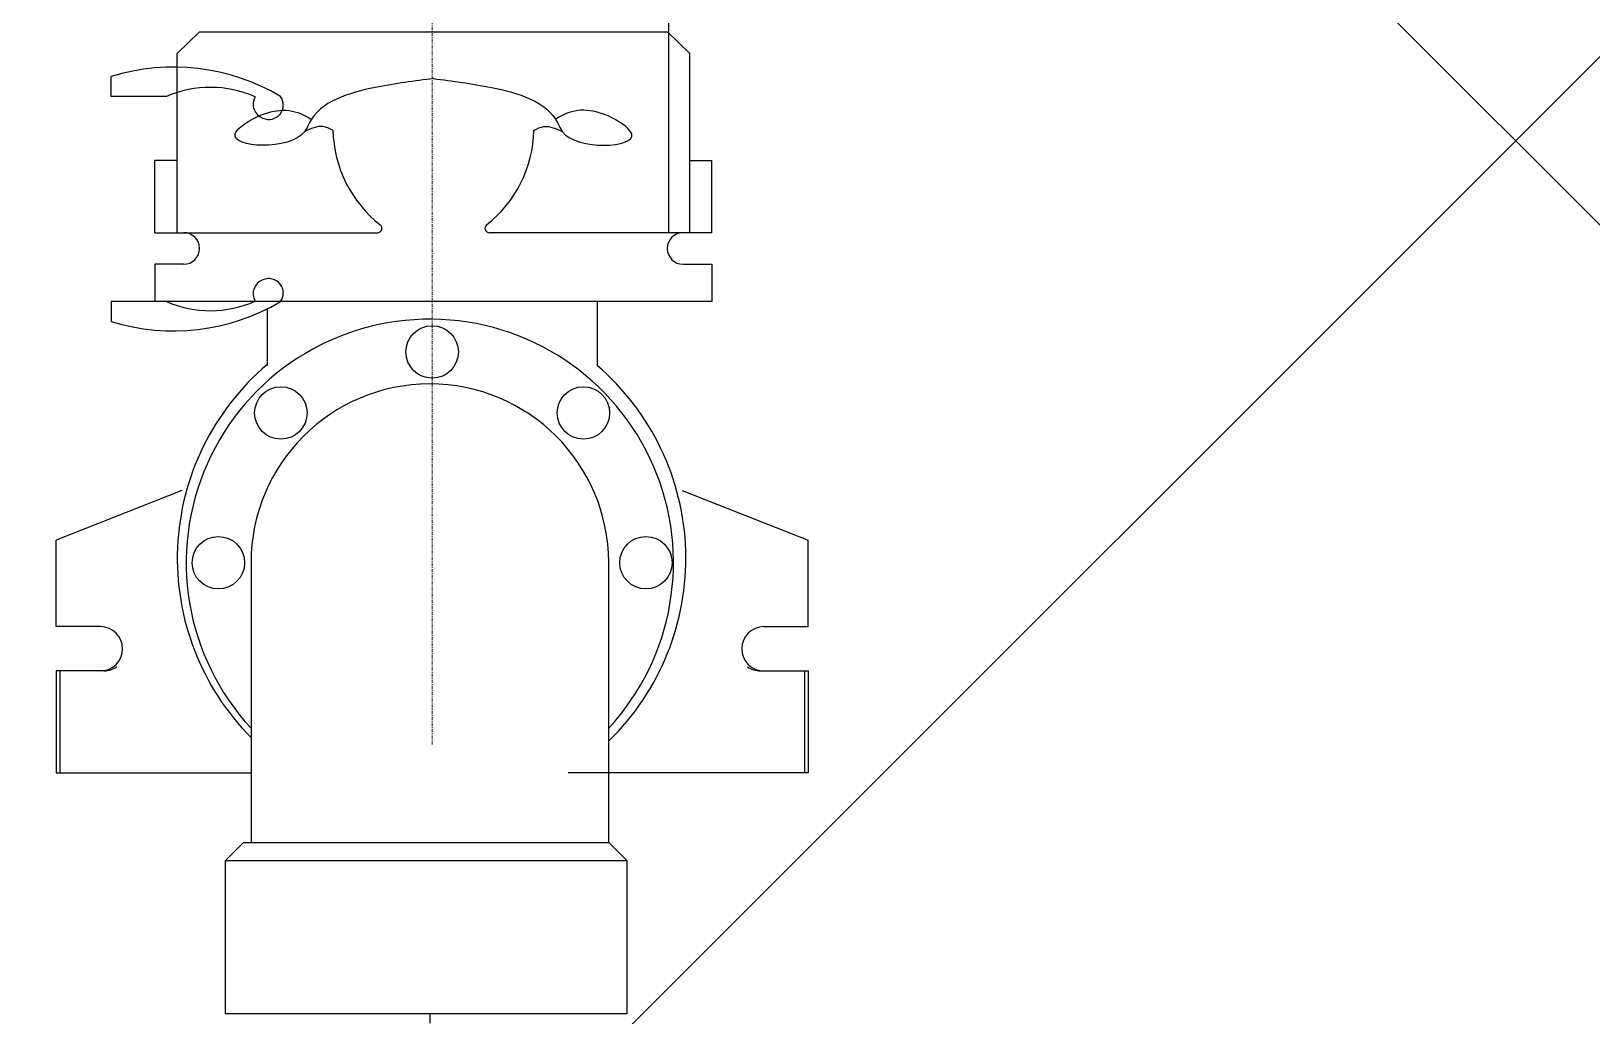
# Model space of a CAD drawing. Header units: millimetres. Extents: x -294625 to 2136527, y -251383 to 128331.
# Drawn here: x 1426623.6 to 1426985.4, y -215092.4 to -214864.1 of the extents above; entities that cross this region are included whole.
import ezdxf

# ---------------------------------------------------------------- set-up
doc = ezdxf.new("R2010")
doc.units = ezdxf.units.MM
doc.linetypes.add('CENTER', pattern=[3, 1.5, -0.5, 0.5, -0.5])
doc.layers.add('H-N-FITTING-35', color=2, linetype='Continuous')
doc.layers.add('ICE-CEN', color=8, linetype='CENTER')
for name, color, linetype, lineweight in [('ICE-BP', 4, 'Continuous', 25), ('ICE-CENTER', 8, 'CENTER', 0), ('N3-NOTE', 11, 'Continuous', 13)]:
    doc.layers.add(name, color=color, linetype=linetype, lineweight=lineweight)
doc.styles.add('P-VNTIMEH', font='vntimeh.shx', dxfattribs={"width": 0.75, "height": 300})
doc.dimstyles.new('N-NOTE', dxfattribs={"dimtxt": 200, "dimasz": 30, "dimexe": 50, "dimexo": 50, "dimgap": 100, "dimtad": 1, "dimdec": 0, "dimdsep": 46, "dimtxsty": 'P-VNTIMEH', "dimblk": 'OPEN30', "dimcen": 0, "dimse1": 1, "dimse2": 1, "dimclrd": 256, "dimclre": 7, "dimclrt": 256, "dimadec": 0, "dimazin": 0, "dimtfac": 1, "dimtdec": 0, "dimtix": 1, "dimtmove": 2, "dimatfit": 3, "dimldrblk": 'OPEN30', "dimfxl": 1, "dimtolj": 1, "dimtzin": 0, "dimarcsym": 0})

# ---------------------------------------------------------------- blocks, each defined once
blk = doc.blocks.new('WPP')
at = {"layer": 'H-N-FITTING-35', "ltscale": 1000}
for p, q in [((138104.8933589302, -19699.04440863681, 5.101671538996662), (138104.8933589293, -19593.27506370803, 5.101671538996662)), ((137876.263270942, -19601.47948257087, 5.101671538996662), (137865.504207978, -19611.8719649517, 5.101671538996662)), ((138104.3554057812, -19601.47948256909, 5.101671538996662), (137876.263270942, -19601.47948257087, 5.101671538996662)), ((138104.3554057812, -19601.47948256909, 5.101671538996662), (138115.1144687454, -19611.87196494979, 5.101671538996662)), ((137865.5042079785, -19699.04440863858, 5.101671538996662), (137865.504207978, -19611.8719649517, 5.101671538996662)), ((138115.1144687461, -19699.04440863663, 5.101671538996662), (138115.1144687454, -19611.87196494979, 5.101671538996662)), ((137833.4701422413, -19632.67666385806, 5.101671538996662), (137833.4701422413, -19622.98222342605, 5.101671538996662)), ((137860.2974302864, -19632.67666385783, 5.101671538996662), (137833.4701422413, -19632.67666385806, 5.101671538996662)), ((137854.7451450145, -19699.04440863871, 5.101671538996662), (137854.7451450143, -19663.88204776289, 5.101671538996662)), ((137865.5042079785, -19663.8820477628, 5.101671538996662), (137854.7451450143, -19663.88204776289, 5.101671538996662)), ((138115.1144687459, -19663.88204776081, 5.101671538996662), (138125.8735317099, -19663.88204776072, 5.101671538996662)), ((138125.8735317104, -19699.04440863663, 5.101671538996662), (138125.8735317099, -19663.88204776072, 5.101671538996662)), ((137854.7451450145, -19699.04440863871, 5.101671538996662), (137963.0880681686, -19699.04440863786, 5.101671538996662)), ((138125.8735317104, -19699.04440863663, 5.101671538996662), (138017.5306085562, -19699.04440863749, 5.101671538996662)), ((137854.7451450147, -19714.44964369417, 5.101671538996662), (137854.745145015, -19732.60365795021, 5.101671538996662)), ((137868.7636200231, -19714.44964369411, 5.101671538996662), (137854.7451450147, -19714.44964369417, 5.101671538996662)), ((138111.8550567017, -19714.44964369222, 5.101671538996662), (138125.8735317104, -19714.44964369209, 5.101671538996662)), ((138125.8735317104, -19714.44964369209, 5.101671538996662), (138125.8735317104, -19732.60365794813, 5.101671538996662)), ((137860.2974302871, -19732.63646025938, 5.101671538996662), (137833.470142242, -19732.6364602596, 5.101671538996662)), ((137833.470142242, -19732.6364602596, 5.101671538996662), (137833.470142242, -19742.33090069157, 5.101671538996662)), ((138125.8735317104, -19732.60365794813, 5.101671538996662), (137854.745145015, -19732.60365795021, 5.101671538996662)), ((137867.8900383522, -19824.61452372225, 5.101671538996662), (137806.674869258, -19848.78224829961, 5.101671538996662)), ((138111.4602864941, -19824.61452372225, 5.101671538996662), (138172.6754555884, -19848.78224829961, 5.101671538996662)), ((137806.6748692582, -19890.89679818391, 5.101671538996662), (137806.674869258, -19848.78224829961, 5.101671538996662)), ((138172.6754555879, -19890.89679818391, 5.101671538996662), (138172.6754555884, -19848.78224829961, 5.101671538996662)), ((137828.1929951864, -19890.89679818381, 5.101671538996662), (137806.6748692582, -19890.89679818391, 5.101671538996662)), ((138151.1573296599, -19890.89679818381, 5.101671538996662), (138172.6754555879, -19890.89679818391, 5.101671538996662)), ((137806.6748692584, -19912.41492411209, 5.101671538996662), (137806.6748692589, -19962.09057880922, 5.101671538996662)), ((137828.1929951867, -19912.41492411199, 5.101671538996662), (137806.6748692584, -19912.41492411209, 5.101671538996662)), ((137808.4811742709, -19912.41492411209, 5.101671538996662), (137808.4811742711, -19962.09057880918, 5.101671538996662)), ((137829.9993001989, -19912.4149241119, 5.101671538996662), (137808.4811742709, -19912.41492411209, 5.101671538996662)), ((138149.3510246472, -19912.4149241119, 5.101671538996662), (138170.8691505757, -19912.41492411209, 5.101671538996662)), ((138151.1573296597, -19912.41492411199, 5.101671538996662), (138172.6754555879, -19912.41492411209, 5.101671538996662)), ((138170.8691505757, -19912.41492411209, 5.101671538996662), (138170.8691505753, -19962.09057880918, 5.101671538996662)), ((138172.6754555879, -19912.41492411209, 5.101671538996662), (138172.6754555875, -19962.09057880922, 5.101671538996662)), ((137806.6748692589, -19962.09057880922, 5.101671538996662), (137901.5030146344, -19962.09057880854, 5.101671538996662)), ((137808.4811742711, -19962.09057880918, 5.101671538996662), (137901.5030146344, -19962.09057880849, 5.101671538996662)), ((138170.8691505753, -19962.09057880918, 5.101671538996662), (138055.876644141, -19962.09057880827, 5.101671538996662)), ((138172.6754555875, -19962.09057880922, 5.101671538996662), (138075.612105544, -19962.09057880849, 5.101671538996662))]:
    blk.add_line(p, q, dxfattribs=at)
at = {"layer": 'H-N-FITTING-35', "ltscale": 1000, "elevation": 5.101671538995792}
for points in [[(137909.374536148, -19736.16575060251), (137909.374536148, -19763.71527233835)], [(138069.9757886983, -19732.60365794858), (138069.9757886983, -19763.71527233835)]]:
    blk.add_lwpolyline(points, dxfattribs=at)
at = {"layer": 'H-N-FITTING-35', "ltscale": 1000}
for centre in [(137989.6751624232, -19757.13304738411, 5.101671538996662), (137916.0371838799, -19786.84874105311, 5.101671538996662), (138063.3131409665, -19786.84874105311, 5.101671538996662), (137885.6154023509, -19859.76447954289, 5.101671538996662), (138093.7349224952, -19859.76447954289, 5.101671538996662)]:
    blk.add_circle(centre, 12.76562754309999, dxfattribs=at)
for centre, radius, start, end in [((137863.7331286313, -19720.73319406158, 5.101671538996662), 102.3283958900079, 59.3760068051856, 107.2021429008898), ((137881.6629324439, -19682.4047505295, 5.101671538996662), 54.1236296501386, 66.19523729751435, 113.2506128030971), ((137909.7470485244, -19636.51406109851, 5.101671538996662), 7.217094262054405, 149.8175367236602, 250.3002245007299), ((137910.1466898972, -19636.83525899399, 5.101671538996662), 7.066042897435682, 246.3683216880373, 36.05293138991403), ((138001.5928047278, -19647.81008382834, 5.101671538996662), 60.23174088852212, 181.2989311507004, 231.8861729917996), ((137979.0258719958, -19647.81008382852, 5.101671538996662), 60.23174088852212, 308.113827018379, 358.7010688492995), ((137963.0880681686, -19696.89259604507, 5.101671538996662), 2.151812592822337, 270, 51.8861729917997), ((138017.5306085562, -19696.89259604466, 5.101671538996662), 2.151812592822337, 128.113827018379, 270), ((137868.7636200231, -19706.74702616633, 5.101671538996662), 7.702617527724527, 270, 90), ((138111.8550567017, -19706.74702616451, 5.101671538996662), 7.702617527724527, 90, 270), ((137909.7470485251, -19728.79906301771, 5.101671538996662), 7.217094262054405, 109.6997754992701, 210.1824632763398), ((137910.1466898981, -19728.47786512223, 5.101671538996662), 7.066042897435682, 323.947068610086, 113.6316783119626), ((137863.7331286306, -19644.57993005562, 5.101671538996662), 102.3283958900079, 252.7978570991405, 300.6239931948144), ((137881.6629324439, -19682.90837358712, 5.101671538996662), 54.1236296501386, 246.7493871969029, 293.8047627024856), ((137988.5576796732, -19859.76447954289, 5.101671538996662), 118.6006671621937, 89.46013800716291, 222.775952313052), ((137988.5576796732, -19859.76447954289, 5.101671538996662), 118.6006671621937, 317.2238775557592, 89.46013800716291), ((137989.4061858577, -19857.71087513753, 5.101671538996662), 123.8007845188589, 130.2748624531986, 224.7620520992884), ((137989.4061858577, -19857.71087513753, 5.101671538996662), 123.8007845188589, 314.1331150621268, 49.39802250413911), ((137828.1929951867, -19901.65586114784, 5.101671538996662), 10.75906296411169, 270, 90), ((138151.1573296599, -19901.65586114784, 5.101671538996662), 10.75906296411169, 90, 270), ((137829.9993001989, -19901.65586114784, 5.101671538996662), 10.75906296411169, 270, 304.8512962602958), ((138149.3510246475, -19901.65586114784, 5.101671538996662), 10.75906296411169, 235.1487037397042, 270)]:
    blk.add_arc(centre, radius, start, end, dxfattribs=at)
for points in [[(137990.309338362, -19624.04665093347, 5.101671538996662), (137961.9724429788, -19628.35341297096, 5.101671538996662), (137929.7808656683, -19645.66914004587, 5.101671538996662), (137927.53394239, -19649.89072364122, 5.101671538996662), (137893.7877209515, -19650.961871718, 5.101671538996662), (137901.8557570218, -19643.9515692742, 5.101671538996662), (137925.6367394407, -19641.06717053235, 5.101671538996662), (137930.8318170346, -19643.78004556231, 5.101671538996662)], [(137990.309338362, -19624.04665093347, 5.101671538996662), (138018.6462337449, -19628.35341297059, 5.101671538996662), (138050.8378110554, -19645.66914004488, 5.101671538996662), (138053.0847343341, -19649.89072364023, 5.101671538996662), (138086.8309557722, -19650.9618717165, 5.101671538996662), (138078.7629197021, -19643.95156927285, 5.101671538996662), (138054.9819372832, -19641.06717053127, 5.101671538996662), (138049.7868596893, -19643.78004556139, 5.101671538996662)], [(137941.3765414467, -19649.1754580955, 5.101671538996662), (137936.5019413561, -19647.37854302171, 5.101671538996662), (137927.53394239, -19649.89072364122, 5.101671538996662)], [(138039.2421352773, -19649.17545809473, 5.101671538996662), (138044.1167353678, -19647.37854302088, 5.101671538996662), (138053.0847343341, -19649.89072364023, 5.101671538996662)]]:
    blk.add_spline(points, degree=3, dxfattribs=at)
at = {"layer": 'ICE-BP', "ltscale": 1000}
for p, q in [((137901.5030146337, -19859.76913900491, 5.101671538996662), (137901.5030146346, -19995.95842550977, 5.101671538996662)), ((138075.6121055442, -19995.95842550864, 5.101671538996662), (138075.6121055433, -19859.56036376228, 5.101671538996662)), ((137889.0327874392, -20004.84315494281, 5.101671538998995), (137897.9175168725, -19995.95842550977, 5.101671538998995)), ((137897.9175168725, -19995.95842550977, 5.101671538998995), (138075.6121055442, -19995.95842550864, 5.101671538998995)), ((138075.6121055442, -19995.95842550864, 5.101671538998995), (138084.4968349778, -20004.84315494154, 5.101671538998995)), ((137889.0327874392, -20004.84315494281, 5.101671538998995), (138084.4968349778, -20004.84315494154, 5.101671538998995)), ((137889.0327874394, -20079.47488218531, 5.101671538998995), (137889.0327874392, -20004.84315494281, 5.101671538998995)), ((138084.4968349778, -20004.84315494154, 5.101671538998995), (138084.4968349782, -20079.47488218409, 5.101671538998995)), ((138084.4968349782, -20079.47488218409, 5.101671538998995), (137889.0327874394, -20079.47488218531, 5.101671538998995))]:
    blk.add_line(p, q, dxfattribs=at)
blk.add_arc((137988.5576796732, -19859.76447954289, 5.101671538996662), 87.05466516408475, 0.1343406795807276, 180.0030666644117, dxfattribs=at)
at = {"layer": 'ICE-CEN', "ltscale": 3}
blk.add_line((137988.5575600883, -20079.47488218467, 5.101671538996317), (137988.6346818327, -20774.6518731673, 5.101671538993015), dxfattribs=at)
at = {"layer": 'ICE-CENTER', "color": 8}
blk.add_line((137989.6751624232, -19948.32940109535, 5.101671538996662), (137989.6751624232, -18678.53364438631, 5.101671538996662), dxfattribs=at)
blk = doc.blocks.new('_Open30')
at = {"color": 0, "linetype": 'ByBlock', "lineweight": -2}
for p, q in [((-1, 0.26794919), (0, 0)), ((0, 0), (-1, -0.26794919)), ((0, 0), (-1, 0))]:
    blk.add_line(p, q, dxfattribs=at)

msp = doc.modelspace()

# ---------------------------------------------------------------- linework, layer by layer
at = {"layer": 'N3-NOTE'}
for p, q in [((1427417.727653139, -215339.5566098876), (1426517.727653139, -214439.5566097651)), ((1426517.727653139, -215339.5566098876), (1427417.727652406, -214439.5566097651))]:
    msp.add_line(p, q, dxfattribs=at)

# ---------------------------------------------------------------- block references
at = {"xscale": 0.4761904761904762, "yscale": 0.4761904761904762, "zscale": 0.4761904761904762}
msp.add_blockref('WPP', (1361007.190417834, -205530.3560092953, -1.423813716759232), dxfattribs=at)

# ---------------------------------------------------------------- leaders
at = {"layer": 'N3-NOTE'}
msp.add_leader([(1426646.171049232, -215726.2258018397), (1424353.582816124, -215051.1480024909), (1421347.17221397, -215051.1480024909)], dimstyle='N-NOTE', override={"dimasz": 300, "dimtad": 0}, dxfattribs=at)

doc.saveas('drawing.dxf')
